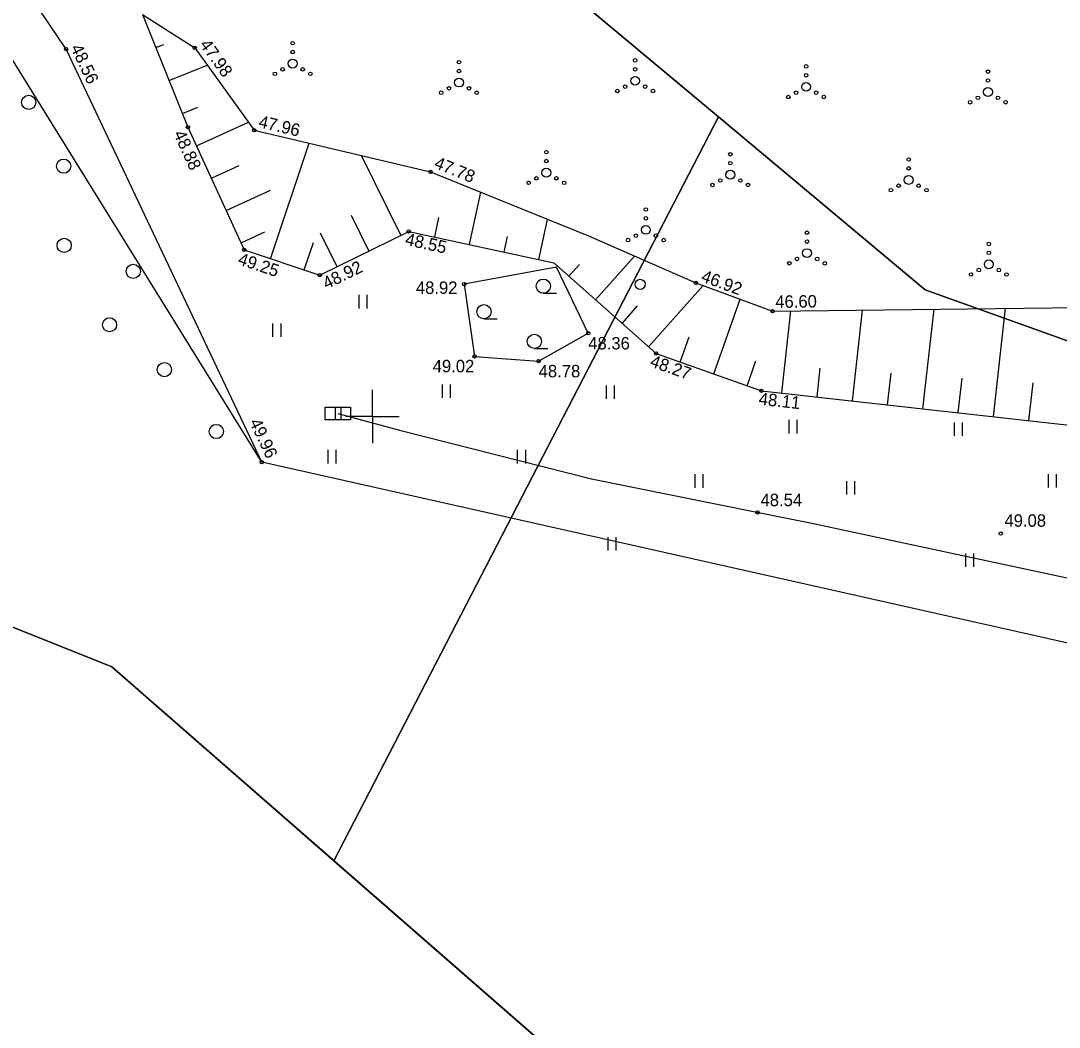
# Model space of a CAD drawing. Extents: x 634183 to 657565, y 6456707 to 6475529.
# Drawn here: x 636830.2 to 636888.7, y 6459865.6 to 6459922.3 of the extents above; entities that cross this region are included whole.
import ezdxf

# ---------------------------------------------------------------- set-up
doc = ezdxf.new("R2010")
doc.units = 0
for name, color, linetype in [('HALJASTUS', 7, 'Continuous'), ('KORGUS', 7, 'Continuous'), ('MOOTPIIR', 7, 'Continuous'), ('MPKAABEL', 7, 'Continuous'), ('PIIR', 7, 'Continuous'), ('PIIRIMLEITUD', 7, 'Continuous'), ('POST', 7, 'Continuous'), ('RELJEEF', 7, 'Continuous'), ('VORK', 7, 'Continuous')]:
    doc.layers.add(name, color=color, linetype=linetype)

msp = doc.modelspace()

# ---------------------------------------------------------------- linework, layer by layer
at = {"layer": 'HALJASTUS'}
for p, q in [((636849.235, 6459906.838), (636849.235, 6459906.077)), ((636849.69, 6459906.838), (636849.69, 6459906.077)), ((636859.622, 6459906.933), (636860.372, 6459906.933)), ((636844.384, 6459905.237), (636844.384, 6459904.476)), ((636844.839, 6459905.237), (636844.839, 6459904.476)), ((636856.282, 6459905.492), (636857.032, 6459905.492)), ((636859.121, 6459903.823), (636859.871, 6459903.823)), ((636853.921, 6459901.799), (636853.921, 6459901.038)), ((636854.377, 6459901.799), (636854.377, 6459901.038)), ((636863.155, 6459901.744), (636863.155, 6459900.983)), ((636863.61, 6459901.744), (636863.61, 6459900.983)), ((636873.443, 6459899.804), (636873.443, 6459899.043)), ((636873.898, 6459899.804), (636873.898, 6459899.043)), ((636882.758, 6459899.658), (636882.758, 6459898.897)), ((636883.213, 6459899.658), (636883.213, 6459898.897)), ((636847.489, 6459898.109), (636847.489, 6459897.348)), ((636847.944, 6459898.109), (636847.944, 6459897.348)), ((636858.162, 6459898.109), (636858.162, 6459897.348)), ((636858.617, 6459898.109), (636858.617, 6459897.348)), ((636868.155, 6459896.744), (636868.155, 6459895.983)), ((636868.61, 6459896.744), (636868.61, 6459895.983)), ((636888.046, 6459896.751), (636888.046, 6459895.989)), ((636888.501, 6459896.751), (636888.501, 6459895.989)), ((636876.694, 6459896.359), (636876.694, 6459895.598)), ((636877.149, 6459896.359), (636877.149, 6459895.598)), ((636863.255, 6459893.206), (636863.255, 6459892.445)), ((636863.711, 6459893.206), (636863.711, 6459892.445)), ((636883.389, 6459892.284), (636883.389, 6459891.523)), ((636883.844, 6459892.284), (636883.844, 6459891.523))]:
    msp.add_line(p, q, dxfattribs=at)
msp.add_lwpolyline([(636843.774, 6459897.414), (636832.75, 6459920.687), (636827.089, 6459929.061), (636814.381, 6459937.013), (636804.408, 6459934.328)], dxfattribs=at)
msp.add_lwpolyline([(636860.361, 6459908.402), (636855.167, 6459907.452), (636855.757, 6459903.377), (636859.363, 6459903.11), (636862.156, 6459904.681)], close=True, dxfattribs=at)
for centre, radius in [((636845.509, 6459921.016), 0.1), ((636845.509, 6459920.516), 0.1), ((636864.796, 6459920.045), 0.1), ((636844.944, 6459919.541), 0.1), ((636845.509, 6459919.866), 0.25), ((636846.074, 6459919.541), 0.1), ((636854.876, 6459919.948), 0.1), ((636854.876, 6459919.448), 0.1), ((636864.796, 6459919.545), 0.1), ((636874.423, 6459919.706), 0.1), ((636844.509, 6459919.291), 0.1), ((636846.509, 6459919.291), 0.1), ((636854.876, 6459918.798), 0.25), ((636864.796, 6459918.895), 0.25), ((636874.423, 6459919.206), 0.1), ((636884.66, 6459919.415), 0.1), ((636884.66, 6459918.915), 0.1), ((636854.311, 6459918.473), 0.1), ((636855.441, 6459918.473), 0.1), ((636863.796, 6459918.32), 0.1), ((636864.231, 6459918.57), 0.1), ((636865.361, 6459918.57), 0.1), ((636865.796, 6459918.32), 0.1), ((636874.423, 6459918.556), 0.25), ((636884.66, 6459918.265), 0.25), ((636830.652, 6459917.681), 0.4), ((636853.876, 6459918.223), 0.1), ((636855.876, 6459918.223), 0.1), ((636873.423, 6459917.981), 0.1), ((636873.858, 6459918.231), 0.1), ((636874.988, 6459918.231), 0.1), ((636875.423, 6459917.981), 0.1), ((636883.66, 6459917.69), 0.1), ((636884.095, 6459917.94), 0.1), ((636885.225, 6459917.94), 0.1), ((636885.66, 6459917.69), 0.1), ((636859.796, 6459914.877), 0.1), ((636870.154, 6459914.757), 0.1), ((636832.614, 6459914.091), 0.4), ((636859.796, 6459914.377), 0.1), ((636870.154, 6459914.257), 0.1), ((636880.197, 6459914.466), 0.1), ((636859.796, 6459913.727), 0.25), ((636870.154, 6459913.607), 0.25), ((636880.197, 6459913.966), 0.1), ((636858.796, 6459913.152), 0.1), ((636859.231, 6459913.402), 0.1), ((636860.361, 6459913.402), 0.1), ((636860.796, 6459913.152), 0.1), ((636869.154, 6459913.032), 0.1), ((636869.589, 6459913.282), 0.1), ((636870.719, 6459913.282), 0.1), ((636871.154, 6459913.032), 0.1), ((636880.197, 6459913.316), 0.25), ((636879.197, 6459912.741), 0.1), ((636879.632, 6459912.991), 0.1), ((636880.762, 6459912.991), 0.1), ((636881.197, 6459912.741), 0.1), ((636865.4, 6459911.652), 0.1), ((636865.4, 6459911.152), 0.1), ((636864.835, 6459910.177), 0.1), ((636865.4, 6459910.502), 0.25), ((636865.965, 6459910.177), 0.1), ((636874.475, 6459910.343), 0.1), ((636832.648, 6459909.629), 0.4), ((636864.4, 6459909.927), 0.1), ((636866.4, 6459909.927), 0.1), ((636874.475, 6459909.843), 0.1), ((636884.708, 6459909.712), 0.1), ((636874.475, 6459909.193), 0.25), ((636884.708, 6459909.212), 0.1), ((636836.538, 6459908.164), 0.4), ((636873.475, 6459908.618), 0.1), ((636873.91, 6459908.868), 0.1), ((636875.04, 6459908.868), 0.1), ((636875.475, 6459908.618), 0.1), ((636884.708, 6459908.562), 0.25), ((636883.708, 6459907.987), 0.1), ((636884.143, 6459908.237), 0.1), ((636885.273, 6459908.237), 0.1), ((636885.708, 6459907.987), 0.1), ((636859.622, 6459907.333), 0.4), ((636856.282, 6459905.892), 0.4), ((636835.202, 6459905.158), 0.4), ((636859.121, 6459904.223), 0.4), ((636838.291, 6459902.632), 0.4), ((636841.214, 6459899.147), 0.4)]:
    msp.add_circle(centre, radius, dxfattribs=at)
at = {"layer": 'KORGUS'}
for centre in [(636832.75, 6459920.687), (636839.998, 6459920.751), (636839.617, 6459916.29), (636843.344, 6459916.113), (636853.275, 6459913.767), (636852.048, 6459910.419), (636842.789, 6459909.376), (636847.042, 6459907.953), (636855.167, 6459907.452), (636868.21, 6459907.518), (636872.534, 6459905.923), (636862.156, 6459904.681), (636855.757, 6459903.377), (636859.363, 6459903.11), (636865.97, 6459903.543), (636871.901, 6459901.444), (636843.774, 6459897.414), (636871.689, 6459894.591), (636885.382, 6459893.402)]:
    msp.add_circle(centre, 0.0938, dxfattribs=at)
at = {"layer": 'MOOTPIIR'}
msp.add_lwpolyline([(636957.374, 6459877.562), (636940.488, 6459875.697), (636843.774, 6459897.414), (636824.307, 6459928.827), (636784.527, 6459946.347), (636746.55, 6459969.299), (636717.833, 6459985.338), (636693.452, 6459996.484), (636686.83, 6459989.802), (636669.183, 6459994.558), (636657.441, 6459983.073), (636646.144, 6459983.779), (636647.314, 6459992.37), (636641.937, 6459996.988), (636607.954, 6459999.745), (636569.213, 6460009.637)], dxfattribs=at)
at = {"layer": 'MPKAABEL'}
msp.add_lwpolyline([(636848.06, 6459900.16), (636851.6, 6459899.2), (636862.33, 6459896.49), (636871.75, 6459894.59), (636874.75, 6459893.99), (636890.61, 6459890.59), (636906.76, 6459886.14), (636921.27, 6459882.53), (636935.06, 6459879), (636937.59, 6459878.07), (636939.95, 6459872.17), (636940.244, 6459871.135)], dxfattribs=at)
at = {"layer": 'PIIR'}
for points in [[(636931.84, 6459801.64), (636835.33, 6459885.89), (636742.5, 6459923.07), (636755.99, 6459972.27), (636701.37, 6460004.22), (636669.45, 6459983.42), (636555.43, 6460020.35), (636542.52, 6460052), (636495.45, 6460018.09), (636632.88, 6459759.41)], [(636555.43, 6460020.35), (636669.45, 6459983.42), (636701.37, 6460004.22), (636755.99, 6459972.27), (636814.34, 6459949.54), (636857.47, 6459926.91), (636869.49, 6459916.86), (636881.12, 6459907.13), (636941.46, 6459885.49), (636945.67, 6459886.39), (636949.73, 6459892.37)]]:
    msp.add_lwpolyline(points, dxfattribs=at)
for points in [[(636742.5, 6459923.07), (636835.33, 6459885.89), (636847.83, 6459874.97), (636861.03, 6459900.5), (636869.49, 6459916.86), (636857.47, 6459926.91), (636814.34, 6459949.54), (636755.99, 6459972.27), (636755.73, 6459971.31)], [(636847.83, 6459874.97), (636931.84, 6459801.64), (636989.49, 6459843.08), (636960.67, 6459886.35), (636950.61, 6459891.88), (636949.73, 6459892.37), (636945.67, 6459886.39), (636941.46, 6459885.49), (636881.12, 6459907.13), (636869.49, 6459916.86), (636861.03, 6459900.5)]]:
    msp.add_lwpolyline(points, close=True, dxfattribs=at)
at = {"layer": 'PIIRIMLEITUD'}
msp.add_circle((636865.079, 6459907.435), 0.285, dxfattribs=at)
at = {"layer": 'POST'}
for p, q in [((636847.896, 6459900.517), (636847.896, 6459899.8)), ((636848.222, 6459900.517), (636848.222, 6459899.8))]:
    msp.add_line(p, q, dxfattribs=at)
msp.add_lwpolyline([(636847.342, 6459900.517), (636848.776, 6459900.517), (636848.776, 6459899.8), (636847.342, 6459899.8)], close=True, dxfattribs=at)
at = {"layer": 'RELJEEF'}
for p, q in [((636837.81, 6459920.77), (636838.251, 6459920.948)), ((636838.558, 6459918.915), (636840.699, 6459919.779)), ((636839.306, 6459917.061), (636840.172, 6459917.41)), ((636840.105, 6459915.227), (636843.018, 6459916.564)), ((636844.271, 6459908.88), (636846.445, 6459915.38)), ((636851.597, 6459910.197), (636849.386, 6459914.686)), ((636840.939, 6459913.41), (636842.508, 6459914.129)), ((636841.772, 6459911.592), (636844.255, 6459912.731)), ((636855.466, 6459909.678), (636856.104, 6459912.62)), ((636849.803, 6459909.313), (636848.823, 6459911.303)), ((636853.511, 6459910.102), (636853.748, 6459911.195)), ((636859.375, 6459908.83), (636859.866, 6459911.095)), ((636842.606, 6459909.774), (636843.948, 6459910.389)), ((636848.009, 6459908.429), (636847.083, 6459910.308)), ((636846.167, 6459908.246), (636846.684, 6459909.792)), ((636857.42, 6459909.254), (636857.608, 6459910.122)), ((636862.565, 6459906.566), (636864.753, 6459909.03)), ((636861.069, 6459907.894), (636861.655, 6459908.554)), ((636865.556, 6459903.91), (636868.624, 6459907.365)), ((636864.061, 6459905.238), (636864.933, 6459906.221)), ((636869.219, 6459902.393), (636870.707, 6459906.597)), ((636884.975, 6459899.989), (636885.654, 6459906.086)), ((636873.049, 6459901.316), (636873.563, 6459905.936)), ((636877.025, 6459900.874), (636877.593, 6459905.986)), ((636881, 6459900.431), (636881.624, 6459906.036)), ((636867.334, 6459903.06), (636867.833, 6459904.47)), ((636871.105, 6459901.726), (636871.6, 6459903.125)), ((636875.037, 6459901.095), (636875.217, 6459902.717)), ((636879.012, 6459900.653), (636879.211, 6459902.439)), ((636882.988, 6459900.21), (636883.205, 6459902.16)), ((636886.963, 6459899.768), (636887.199, 6459901.882))]:
    msp.add_line(p, q, dxfattribs=at)
for points in [[(636837.062, 6459922.625), (636839.617, 6459916.29), (636842.789, 6459909.376), (636847.042, 6459907.953), (636852.048, 6459910.419), (636860.222, 6459908.646), (636865.97, 6459903.543), (636871.901, 6459901.444), (636889.082, 6459899.532), (636899.599, 6459897.561), (636920.655, 6459888.939), (636935.197, 6459883.998), (636940.495, 6459883.417), (636941.775, 6459886.336)], [(636837.062, 6459922.625), (636839.998, 6459920.751), (636843.344, 6459916.113), (636853.275, 6459913.767), (636862.162, 6459910.164), (636868.21, 6459907.518), (636872.534, 6459905.923), (636891.435, 6459906.158), (636901.304, 6459901.508), (636922.623, 6459893.832), (636936.536, 6459889.336), (636940.477, 6459889.142)]]:
    msp.add_lwpolyline(points, dxfattribs=at)
at = {"layer": 'VORK'}
for q in [(636850, 6459901.5), (636848.5, 6459900), (636851.5, 6459900), (636850, 6459898.5)]:
    msp.add_line((636850, 6459900), q, dxfattribs=at)

# ---------------------------------------------------------------- texts
at = {"layer": 'KORGUS'}
for s, rotation, p in [('48.56', 295.34607, (636832.989, 6459920.765)), ('47.98', 305.80787, (636840.244, 6459920.933)), ('47.96', 346.70868, (636843.548, 6459916.29)), ('48.88', 294.64468, (636838.782, 6459915.922)), ('47.78', 337.9312, (636853.429, 6459914.013)), ('48.55', 347.76171, (636851.806, 6459909.659)), ('49.25', 341.50041, (636842.379, 6459908.579)), ('48.92', 26.22527, (636847.419, 6459907.139)), ('46.92', 339.75242, (636868.458, 6459907.62)), ('46.60', 0.71233, (636872.689, 6459906.107)), ('48.27', 340.51096, (636865.58, 6459902.828)), ('48.11', 353.64993, (636871.73, 6459900.662)), ('49.96', 295.34607, (636843.058, 6459899.679))]:
    msp.add_text(s, height=0.7, rotation=rotation, dxfattribs=at).set_placement(p)
for s, p in [('48.92', (636852.45, 6459906.897)), ('48.36', (636862.156, 6459903.769)), ('49.02', (636853.397, 6459902.481)), ('48.78', (636859.363, 6459902.198)), ('48.54', (636871.856, 6459894.942)), ('49.08', (636885.591, 6459893.784))]:
    msp.add_text(s, height=0.7, dxfattribs=at).set_placement(p)

doc.saveas('drawing.dxf')
